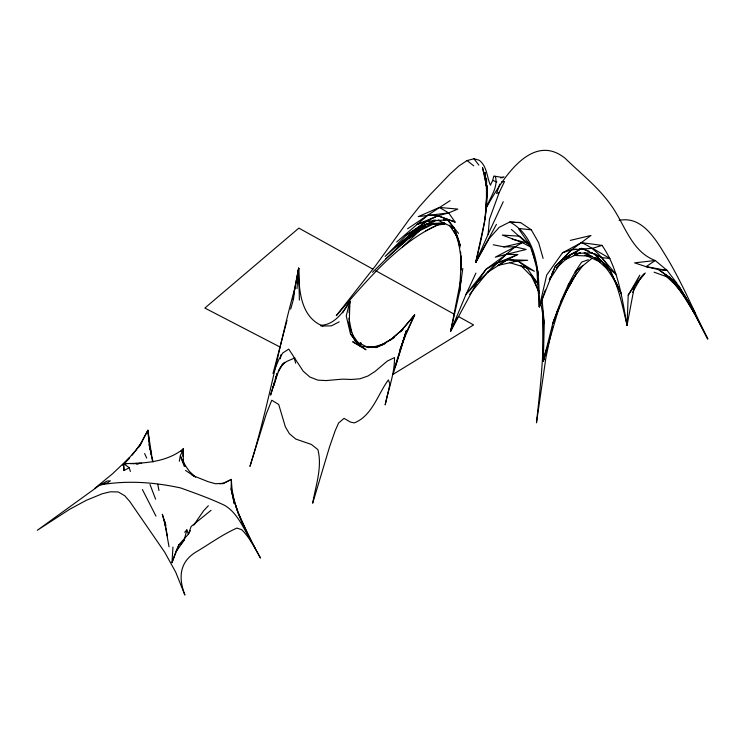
<?xml version="1.0" encoding="UTF-8"?>
<svg xmlns="http://www.w3.org/2000/svg" width="745" height="745" viewBox="0 0 745 745"><rect width="100%" height="100%" fill="white"/><g stroke="black" fill="none" stroke-linecap="round" stroke-linejoin="round"><path stroke-width="1.12" d="M486.494 206.728L486.513 178.679L486.522 206.7M541.438 299.453L542.22 301.557L544.269 323.377L543.319 361.176L559.355 306.549L552.827 323.265L543.319 361.176L542.826 314.232M232.151 492.994L234.34 503.75L231.08 488.943L231.434 479.407L223.286 483.328L219.877 483.85M633.222 288.948L639.778 275.184L628.212 295.15L627.085 325.211C619.682 295.56 613.638 255.954 581.454 242.637L562.512 252.779L546.7 275.007L539.333 306.865L536.493 264.587M182.898 456.331L183.205 448.965C166.619 462.254 144.018 463.558 123.558 463.548L123.977 470.542L129.239 467.73L130.356 471.483M539.585 301.073L539.333 306.865L555.137 266.654L571.685 249.743L590.953 235.476L570.353 240.374M461.015 256.019L461.323 260.238L459.544 291.779L450.725 331.004L476.735 282.904L486.187 269.159L506.237 254.399L515.084 246.846L522.329 242.609L530.98 247.247M190.403 530.691L188.355 534.202L178.996 544.614L171.983 562.633L172.961 547.054M543.571 357.777L543.319 361.176L545.983 350.02M349.07 312.649L349.582 305.795M349.75 303.504L349.926 301.213C343.51 311.885 334.607 324.801 320.899 325.314M296.985 288.622L298.671 268.144C298.745 288.799 300.235 317.193 322.818 326.003L331.395 325.863L339.171 321.859M627.374 321.831L627.085 325.211C621.87 297.925 618.359 268.721 601.997 245.384L581.454 242.637M484.725 221.032L475.692 262.491L488.115 234.303L489.465 219.17L499.178 192.592L504.542 181.454L501.525 181.901M485.33 216.637L484.976 219.915L487.416 185.961L485.572 214.458M123.977 470.542L123.558 463.548L126.548 463.8M299.378 300.123L298.671 268.144L294.769 288.557L293.511 298.987L290.652 309.138M460.065 287.468L459.544 291.779L462.803 268.461M460.587 283.156L460.838 280.995M297.935 273.834L298.671 268.144L292.701 299.509M280.306 358.811L281.033 354.629M179.312 461.276L180.327 455.828L183.205 448.965L183.372 462.719L189.37 471.343L195.59 477.191M460.689 280.083L450.725 331.004L457.318 317.631M286.983 320.48L272.996 373.571L278.853 359.453L282.69 353.046L288.743 349.098L303.196 371.187L309.846 377.007L317.798 380.127L326.012 380.574L342.598 379.14L351.286 379.466L359.928 378.814L367.9 376.02L374.893 371.569L387.326 361.055L394.515 357.572C394.627 373.767 388.443 389.179 385.174 404.88L389.989 384.048L388.359 379.959C377.678 394.422 372.249 415.831 354.257 422.899L350.42 422.052L344.022 418.364L338.603 422.983L335.203 430.647L329.616 446.665L312.686 503.22C315.647 485.638 322.427 467.478 317.919 449.645L311.438 444.476L295.737 439.047L289.423 433.72L285.354 426.838L278.695 404.442L271.767 400.223L266.31 413.81L249.947 466.398C268.191 407.953 278.425 347.533 294.769 288.557M360.356 345.103L360.831 342.877L360.18 344.991M360.273 345.056L360.831 342.877M439.392 223.975C396.685 243.438 366.503 281.247 336.274 315.675L375.461 265.853L409.033 219.635L419.361 206.672L429.94 194.864L449.859 174.2L458.892 165.977L467.106 160.557L473.969 158.76L479.259 160.268C487.118 166.265 486.764 176.919 490.424 185.226L492.706 180.448L493.833 176.062L502.838 177.543L500.472 177.766L504.03 176.816M551.235 332.531L545.973 357.302L536.475 422.834C540.283 387.26 544.548 351.519 542.975 315.666M551.812 330.277L552.688 326.897M178.996 544.614L175.541 552.427L184.201 540.106L186.855 529.881L188.355 534.202L191.13 526.501L211.031 510.334M393.071 374.372L406.276 330.696L395.111 366.186M275.361 379.503L276.274 376.262M275.361 379.54L277.168 373.282L270.584 395.12L274.672 381.971L272.884 387.763C276.563 379.401 277.447 368.477 284.795 362.294L280.884 366.847L278.285 371.531L282.374 364.314L287.132 361.241L294.899 357.898M395.195 367.071L405.457 334.71L399.823 349.824M452.625 324.475L450.725 331.004L466.035 294.312L475.925 273.108M477.964 254.846L475.692 262.491L489.195 238.465L499.225 227.3L509.338 222.196L520.578 222.578L531.297 229.805L538.644 242.684L543.114 258.375M556.841 312.658L557.875 309.464M499.811 184.117L496.589 193.467L499.178 192.592M171.983 562.633L175.187 553.451M545.349 289.982L539.333 306.865C539.063 277.662 539.538 237.888 509.729 221.945L515.158 222.261M588.327 259.772L581.743 262.035C568.547 280.53 560.352 301.995 552.827 323.265L566.768 290.438L576.677 272.866M348.623 304.342L349.926 301.213L349.172 325.36L351.426 332.382M503.238 201.718L488.115 234.303M403.064 341.014L414.639 314.977L399.711 332.261M549.261 279.552L550.62 276.581M551.524 274.598L555.137 266.654L571.685 249.743L576.192 249.147M406.202 332.559L414.639 314.977L400.67 331.572M138.551 447.633L147.892 430.284L149.186 444.812L151.58 454.86L147.892 430.284L139.566 446.199M496.449 224.338L475.692 262.491C481.196 239.48 487.183 216.106 486.885 192.275M560.789 301.529L574.563 276.563L568.156 285.242L582.962 265.425L575.084 271.972L591.623 258.645M632.673 292.273L641.445 276.563L644.453 273.434M566.768 290.438L576.397 273.406M549.493 279.552L553.47 272.586M193.756 525.095L203.581 510.809L208.33 505.753M342.709 312.807L349.926 301.213L346.239 315.945L350.448 333.797L352.879 337.448M412.181 318.73L414.639 314.977M474.258 286.676L476.735 282.904L506.237 254.399L526.138 249.463L515.084 246.846L503.853 246.865L493.218 244.788M549.614 279.645L563.406 258.822L581.817 248.402L589.025 251.214M628.212 295.15L634.498 285.875L643.093 275.166M194.482 524.433L195.758 522.627M132.098 455.167L141.69 442.604L135.59 450.734L124.611 462.878M559.923 263.264L563.406 258.822L581.817 248.402L601.736 257.565L610.015 258.552L592.592 248.327L590.44 248.346M469.611 294.424L487.472 272.437L496.645 263.143L517.738 254.511L506.237 254.399L495.239 257.193L515.084 246.846M645.328 272.959L634.498 285.875L627.085 325.211L626.554 321.896M180.877 544.027L184.201 540.106M184.685 532.247L186.855 529.881M180.858 451.498L183.205 448.965M556.506 267.79L560.324 263.702M476.735 282.904L466.035 294.312L486.187 269.159L496.645 263.143L507.485 259.651L517.738 254.511M122.674 465.327L129.118 458.631M372.565 272.298L416.204 229.06L426.634 221.33L437.837 215.771L448.667 212.912L457.793 209.084L439.382 207.445L418.271 216.609L448.667 212.912L455.121 222.094L437.837 215.771L427.919 215.109L407.59 228.771M429.772 220.865L426.634 221.33L406.276 235.178L385.137 256.429L416.204 229.06L426.587 223.984L444.355 222.718M129.686 457.477L112.588 473.736L94.55 488.543M402.421 247.154L419.966 230.317L424.52 226.992L408.912 238.298L385.593 259.009M556.562 267.855L572.086 253.533L576.621 252.862M396.722 241.985L427.919 215.109L450.138 200.61M389.43 340.642L402.998 329.057L390.51 340.13M395.8 246.8L406.5 238.065L426.587 223.984L406.5 238.065L397.634 247.768L417.163 230.475L422.154 227.681M567.727 256.988L572.086 253.533L592.033 252.853M426.745 226.815L419.966 230.317L408.912 238.298L417.163 230.475L433.702 222.941M487.472 272.437L507.485 259.651L527.702 260.294L513.389 261.439M406.276 235.178L416.204 229.06L436.049 220.241L427.63 223.565M393.397 374.158L473.587 324.922L458.315 316.467M380.388 345.494L394.142 337.448L382.511 344.777M425.516 231.025L439.829 223.947M222.634 483.812L231.434 479.407C231.723 508.183 247.321 533.457 260.48 558.033C254.715 548.273 249.882 537.601 241.594 529.639L236.929 528.075C223.304 534.137 210.788 543.03 197.984 550.844C179.862 560.706 177.841 576.639 184.9 595.059L175.745 572.244L164.692 552.194L129.835 501.553L124.769 495.751L118.157 491.924L110.279 491.812L102.288 493.749L86.215 500.351L69.527 509.366L37.25 530.319L99.746 485.153L107.178 481.019L110.372 480.86L107.662 482.732L100.584 484.855C127.004 480.208 154.494 482.22 180.588 487.938C195.404 493.274 210.304 498.545 224.534 505.315C237.161 512.644 242.74 527.087 250.124 538.98M419.966 230.317L433.702 223.984M564.421 259.968L580.178 252.965M376.56 346.928L383.787 344.05M574.702 254.622L580.113 252.769M562.512 252.779L571.685 249.743L592.592 248.327L601.997 245.384M371.643 347.561L385.575 343.38L376.272 347.57L360.571 346.257L352.674 341.741L366.009 349.768L358.317 344.05M427.704 223.696L429.958 223.109M503.853 246.865L522.329 242.609L502.298 235.048L519.6 236.221L527.544 242.963L512.188 239.201M433.711 223.835L431.588 224.31L444.877 223.891M137.471 463.697L141.634 463.222M136.577 463.828L139.585 463.353M432.91 220.399L434.996 220.082M136.642 463.837L139.743 463.371M579.573 248.7L581.817 248.402M438.032 224.934L444.728 224.171M619.086 220.436C641.007 215.612 654.799 237.785 664.484 253.747C681.405 280.818 693.427 310.497 707.75 338.938L687.132 299.89L678.853 286.099L677.214 284.609M223.286 483.328L215.426 483.719L208.265 481.745L192.154 475.291M429.306 224.282L443.135 223.649M367.192 347.142L377.305 346.686M133.113 463.595L137.378 463.483L130.431 463.66M443.396 219.803L447.596 219.822L458.557 233.427M573.687 255.405L592.042 256.178M517.328 222.383L520.578 222.578M589.882 252.583L592.052 252.741M320.657 325.826L322.818 326.003M520.019 228.631L531.297 229.805M362.806 346.742L360.571 346.257L350.448 333.797M438.153 220.045L440.267 220.585M509.841 262.715L526.78 267.828L534.407 271.255L517.924 260.927L507.485 259.651L497.669 265.481L517.924 260.927L526.78 267.828L538.263 284.143M492.706 180.448L496.896 181.957M654.11 272.176L667.762 277.121M455.121 222.094L437.837 215.771L416.902 224.506L426.634 221.33L447.596 219.822L454.199 228.035L457.635 237.217L456.741 235.206M584.266 252.788L589.23 254.697M584.89 254.967L600.731 262.231M584.359 253.03L602.025 261.532L609.196 268.871L615.957 274.262L601.736 257.565L595.05 253.877M438.097 220.259L454.199 228.035L460.419 246.018L458.017 238.242L449.514 225.26M368.486 347.692L355.309 341.098L354.099 339.273M280.036 347.03L204.856 308.058L298.847 228.119L372.854 269.113M375.871 270.789L453.519 313.803M523.977 266.244L526.78 267.828M439.382 207.445L448.667 212.912M596.14 257.994L602.025 261.532L606.942 267.781M185.533 470.44L194.566 476.465M665.704 274.635L676.572 282.886L694.973 314.129L707.75 338.938M676.842 285.801L669.336 277.177L658.627 269.606L646.101 266.663L634.591 262.864L655.218 260.499L667.148 270.444L676.572 282.886L658.627 269.606L667.148 270.444L646.101 266.663L655.218 260.499C631.145 251.465 624.822 224.18 610.984 205.136C598.337 187.172 580.783 173.594 565.194 158.34C530.561 130.328 500.174 182.953 486.103 208.134C489.493 198.058 498.656 187.498 495.323 176.351M594.948 257.491L596.698 258.757M123.558 463.548L129.239 467.73M467.106 160.557L473.755 165.865M511.415 229.479L530.487 246.399M666.496 275.752L668.256 277.224M452.569 226.648L454.199 228.035M594.845 257.733L608.088 269.839M665.192 275.389L676.702 286.005M356.091 341.89L357.656 343.464M520.802 265.499L533.662 278.472L538.244 284.227M673.396 281.908L676.926 285.922M669.336 277.177L685.279 296.92L678.341 287.523L694.973 314.129L687.132 299.89L678.341 287.523M673.312 282.29L687.132 299.89L695.439 313.477L678.853 286.099M473.969 158.76L478.867 165.111M358.177 342.747L352.068 334.384L355.309 341.098L349.172 325.36L348.986 321.868M518.641 228.892L528.857 243.513M615.882 282.243L602.025 261.532L593.951 253.607L609.196 268.871L621.274 293.875L615.882 282.243L617.288 285.288M451.284 227.188L452.485 229.088M453.677 230.987L457.262 236.696M531.902 275.538L533.662 278.472L539.11 293.158M254.865 547.687C245.347 530.058 236.537 511.806 232.002 492.184M142.388 489.53L155.966 516.108M612.288 276.367L617.363 286.406M250.972 540.488L238 512.616M352.124 334.235L353.13 336.312M530.878 274.914L538.896 291.705L538.058 288.511M144.623 453.556L146.709 458.091M183.372 462.719L180.327 455.828L184.294 466.398M165.939 525.532L162.326 514.274L165.641 526.734L164.17 519.516L169.031 546.811M149.996 484.501L155.612 499.187M182.767 459.488L185.328 466.528M529.099 243.084L536.121 263.516M235.457 504.821L237.469 511.163M455.279 232.319L459.888 247.526M294.163 357.833L295.672 363.234M531.986 249.92L538.486 275.082L537.089 267.734M231.08 488.943L233.111 496.878M538.039 288.743L538.877 292.031M150.145 448.714L151.58 454.86M153.06 462.012L150.863 452.159M152.595 461.406L149.186 444.812M459.395 244.49L458.017 238.242L461.323 260.238M348.939 318.301L351.659 332.242M157.8 484.315L158.946 490.508M486.895 188.103L482.49 167.55L486.094 180.793L486.857 190.133M540.628 301.883L544.269 323.377M165.921 527.767L167.262 535.841M486.83 187.991L484.939 172.319L486.857 188.606L484.623 175.41L486.094 180.793L486.885 194.343M147.892 430.284L149.075 441.208M542.574 310.004L542.732 312.267M460.615 251.95L461.155 269.941"/></g></svg>
